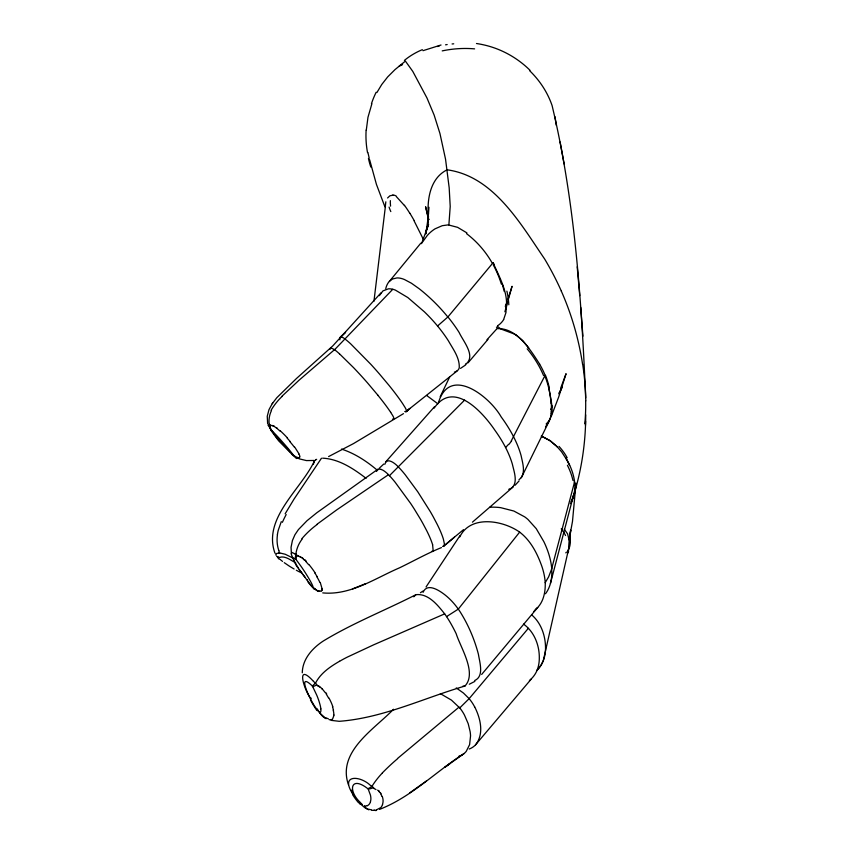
<?xml version="1.0" encoding="UTF-8"?>
<svg xmlns="http://www.w3.org/2000/svg" width="853" height="853" viewBox="0 0 853 853"><rect width="100%" height="100%" fill="white"/><g stroke="black" fill="none" stroke-linecap="round" stroke-linejoin="round"><path stroke-width="1.28" d="M267.938 424.954L276.031 436.768L290.82 452.58M385.481 204.901L385.823 201.82M571.233 502.204L571.926 500.743C581.181 473.074 585.723 443.986 585.712 414.835M585.457 425.306L585.563 421.19M551.401 408.811L551.39 403.778M366.289 130.157L367.974 117.298L371.887 103.778M575.796 485.378L572.491 521.386L569.111 539.97L569.207 547.253L567.671 551.827M428.43 213.271L427.694 224.392L428.963 207.311M551.273 411.093L551.006 413.566M296.066 553.981L296.012 554.61A12.198 7.005 -31.2 0 0 295.842 559.28M568.919 548.82L570.646 530.097L569.111 539.97L567.565 533.839L564.26 529.18M334.045 715.145L332.681 718.748A17.636 6.803 42 0 1 331.732 719.687M385.503 205.573L373.945 301.269M428.121 217.792L425.839 233.925L427.236 226.546L425.967 231.728L428.558 224.414L422.032 242.38M384.852 464.299C386.846 456.547 395.483 463.669 398.575 467.167A27.808 5.63 54 0 1 405.282 474.844L417.767 491.786L430.339 511.672A82.283 16.079 54 0 1 433.495 517.281L437.205 524.35A71.119 13.979 53.9 0 1 443.379 539.107L444.381 543.83L443.976 546.048A23.298 4.617 53.6 0 1 442.579 546.346M448.955 223.859L450.213 206.479L449.179 187.799L445.533 159.148L439.956 133.537L434.124 115.048L426.969 97.978L412.799 71.428L405.399 61.085L395.024 69.594L387.667 76.93L381.739 84.522L376.887 92.561M421.499 243.659A58.207 56.533 41.5 0 1 422.064 242.689L427.342 235.417A37.98 36.423 65.6 0 1 435.03 228.839L442.238 225.704L448.827 224.797M448.785 225.021L457.603 227.335L466.911 232.901M322.082 589.583L322.007 589.977A10.417 4.148 33.8 0 1 321.869 590.372M302.282 672.814C302.484 659.049 312.422 648.099 323.351 640.976C352.907 623.031 385.215 610.364 415.955 594.669C428.377 593.293 437.632 605.033 444.669 613.872A29.812 9.063 59.6 0 1 445.266 614.714L446.556 616.602L458.296 609.117L519.658 532.123C530.705 540.557 537.251 553.416 541.826 566.253A87.262 50.86 39 0 1 545.216 582.684C545.589 592.291 543.329 603.444 535.3 609.628M438.506 402.509C449.734 365.031 489.665 396.506 501.169 416.904A94.288 46.819 43.6 0 1 513.687 436.971A94.129 46.744 43.6 0 1 521.13 455.737C522.644 463.275 526.418 474.225 518.997 479.727M573.589 495.305L571.926 500.743M568.215 550.739L543.276 660.691L541.143 665.009L537.038 670.319A87.848 46.968 37.9 0 0 539.309 658.026C539.48 645.103 534.117 631.583 523.582 624.14M504.88 311.803L512.045 286.299L508.015 299.168M546.155 423.962C556.625 414.43 550.089 399.14 548.842 387.166M551.678 568.663L574.453 482.371M550.441 583.431L573.419 495.753L573.184 496.563A86.132 53.472 23.1 0 1 571.073 501.703M376.408 471.41L378.092 469.129L380.971 469.246M370.49 801.671L370.831 799.783A33.171 13.03 46.1 0 0 370.437 795.113L368.549 790.006M506.287 308.605C508.367 292.6 499.4 277.108 493.087 262.724L447.921 316.943A95.483 50.338 42.6 0 1 459.149 332.489C463.211 341.328 476.315 356.181 465.717 364.21M423.088 592.313C427.246 582.311 439.679 590.671 445.341 595.17C451.248 599.904 456.216 605.737 460.3 612.091C468.446 625.089 474.513 639.409 478.405 654.24C479.599 662.12 484.387 676.269 474.726 680.523M382.56 804.571L382.997 802.172A35.442 15.834 31.3 0 0 382.272 796.446M459.799 536.91C470.344 514.711 502.854 520.223 519.658 532.123M505.285 306.376L507.098 301.578M551.273 416.371L558.694 396.976L566.061 373.689L560.666 388.179M404.727 411.583C409.067 412.394 403.885 405.889 403.117 404.354A54.261 8.978 47.3 0 0 399.417 398.948A70.149 11.505 47.4 0 0 388.989 385.353L379.532 374.083A77.911 12.71 47.4 0 0 370.863 364.348L350.775 343.94A24.801 4.18 47.5 0 0 344.793 338.876C343.205 337.052 338.492 335.847 339.899 339.857M545.515 426.958L549.108 421.126M281.287 521.641L278.291 530.139A36.434 30.015 -83.9 0 0 277.396 534.703M321.869 590.404L321.88 590.383A10.449 4.169 33.7 0 1 321.261 591.14M548.842 421.745L521.354 477.723M379.318 295.671L382.954 290.905L388.36 288.847A19.779 10.716 43.2 0 1 392.785 289.274A19.022 10.311 43.2 0 1 395.387 290.116L407.841 297.558L424.389 311.825A94.491 49.122 42.6 0 1 437.546 325.995A91.516 47.651 42.6 0 1 448.475 340.944C453.135 349.25 459.82 357.887 459.245 367.846A18.212 9.788 41.4 0 1 455.641 371.62M440.18 396.752L449.712 376.887M558.907 393.851L562.159 387.091L559.141 393.009M434.177 408.118C453.572 379.564 482.809 412.372 494.825 430.147A90.034 44.111 43.6 0 1 505.605 447.537A90.834 44.495 43.6 0 1 512.376 464.192C514.039 471.826 519.04 484.6 509.838 489.068M550.686 409.589L552.499 406.039M380.96 292.878L332.745 345.945L296.375 378.583L276.83 397.701L272.214 403.704L269.004 409.611L267.256 416.285L267.629 423.632M285.158 513.794L294.029 499.101L321.474 458.221M503.665 319.449L505.957 312.593L506.309 304.649M413.769 596.78L415.955 594.669M570.401 503.633L570.838 502.929M426.052 586.96L460.098 535.449M546.442 592.462L547.679 590.383A87.998 51.926 39 0 0 550.206 584.252A87.55 51.66 39 0 0 551.688 568.94L548.607 576.905L545.195 582.674M316.666 459.34A55.488 19.033 36 0 0 315.45 460.034L314.405 461.004C300.981 489.643 262.479 518.219 274.943 553.139M315.461 460.044L315.823 459.49M310.961 698.831L310.908 697.978M511.278 440.862L545.131 375.299A82.208 65.095 35.6 0 0 539.64 364.199M545.515 593.773L545.995 593.123M272.214 403.704L272.683 403.096M314.405 461.004L313.318 464.469M387.582 197.971L389.874 195.817L392.881 195.177M385.748 288.666A52.459 28.81 42.4 0 1 388.104 282.94L420.785 243.19M537.55 607.688L481.668 674.435M539.682 364.188C530.299 349.538 516.47 327.328 496.904 328.704M528.338 628.32L469.15 698.65L459.746 707.926L451.461 700.121L440.383 693.66M447.921 316.943L437.536 326.006M496.361 329.365L486.978 339.729M531.419 678.881L475.516 744.829M488.001 339.366L468.041 362.845M519.061 480.943L515.063 485.261M508.473 444.424L505.584 447.537M385.737 461.857L434.422 406.817M282.13 396.101L299.104 380.161L335.144 349.144L392.785 289.274M389.341 281.373L392.572 278.974L396.965 277.929A20.813 11.441 43.2 0 1 404.397 279.496L411.423 283.228L419.26 288.794A96.72 50.956 42.6 0 1 447.494 316.58M533.669 611.612L537.689 607.592M464.64 400.078L389.437 475.697L388.51 474.758L387.241 475.526L336.7 509.902L317.081 524.222M383.743 464.043L379.297 468.233M339.878 337.607L345.582 332.254L340.39 337.084M393.51 709.269C373.998 729.56 336.903 751.621 348.461 784.824M406.433 411.615L409.994 408.384L405.676 411.85L456.984 371.066M443.976 546.048L454.457 537.187M513.197 486.871L472.434 522.175M397.541 758.477L459.053 707.105M529.414 680.523L530.47 679.617A89.32 47.757 38 0 0 537.059 670.33M445.266 544.715L463.51 529.67M464.107 753.508C435.755 771.634 411.253 797.097 379.553 809.38M377.687 469.353L316.74 512.813L307.027 520.703L298.369 529.649L294.914 534.788L292.408 540.567L291.054 547.306L291.449 554.802L294.637 561.924M450.021 763.542L444.925 767.22L462.422 754.702M409.589 792.97L426.265 781.103M465.642 364.945L460.513 368.389M420.412 592.728L422.971 591.065M403.48 413.652L353.494 443.592L328.608 456.579M339.558 661.256C330.132 666.737 320.44 673.262 315.45 683.306A10.769 2.634 -25.1 0 0 312.454 686.398M474.876 681.387L469.289 684.234M400.228 65.382L402.584 64.178M312.72 686.772L317.071 684.852L313.414 681.27M399.108 66.203L402.413 64.689M322.743 592.888C350.391 595.597 375.075 578.302 399.556 567.81C413.513 561.071 427.065 553.405 441.449 547.594M444.669 613.872L373.646 644.825L347.363 657.087A158.861 112.596 -32.3 0 0 343.994 658.825A123.557 88.755 -32.2 0 0 339.579 661.288M422.981 50.679L441.022 45.006M367.291 805.616L366.172 805.946A12.326 4.819 45.8 0 1 365.873 806L364.892 806.01M352.47 588.954L365.702 583.623M331.071 720.348L339.206 721.307C382.965 718.055 423.227 698.234 464.928 686.057C477.253 673.006 460.503 647.576 456.206 633.768A53.238 15.962 59.7 0 0 451.695 625.068A38.108 11.526 59.6 0 0 446.567 616.591M331.444 719.495L331.124 719.58A10.247 3.711 34.5 0 1 329.109 719.665M464.928 686.057L462.88 686.185M437.525 46.52L439.124 46.126M509.476 489.164L508.719 489.313M376.024 810.073L380.747 807.642A40.016 17.54 32.7 0 0 382.475 804.518M445.565 44.814L447.185 44.559M307.123 579.613L307.528 580.403M375.043 810.233L374.435 810.297M374.488 810.297L374.542 810.286A10.14 3.359 17 0 1 373.902 810.446M452.079 43.961L453.721 43.812M373.689 810.339L373.753 810.339A9.82 3.252 16.8 0 1 371.908 810.297L371.705 810.265M313.883 460.481L306.419 460.577L298.934 458.765M322.615 458.168C339.025 458.967 353.43 468.67 366.097 478.32M279.038 552.776L285.19 554.247L292.984 558.065M497.374 328.042L496.435 327.094M318.905 591.47L317.551 591.033M268.823 424.751L270.241 425.157M341.488 449.083C354.933 453.444 366.939 461.42 377.634 470.525M392.455 419.218C396.282 419.708 391.346 413.812 390.695 412.351M272.203 425.444L273.28 425.924M297.601 458.264L296.417 457.549M541.282 436.075L550.409 440.852L557.393 447.047M325.867 718.525L320.419 713.63M296.322 570.241L296.993 570.604A31.166 8.498 35.2 0 0 301.429 572.811M273.685 426.148L273.802 426.212A9.841 4.745 48.8 0 0 273.301 426.031M294.082 568.994L293.89 568.876A35.186 9.607 35.2 0 1 289.05 565.944L284.23 562.66M299.989 556.497L301.312 557.361M294.957 553.96L297.26 555.388A12.923 5.129 -30.9 0 0 296.066 559.525M456.259 687.934L463.435 693.031L469.15 698.65A26.315 12.39 45 0 1 474.673 706.956M274.421 426.585L276.361 427.95M294.626 553.746L292.057 552.456L291.278 553.757M294.68 562.276C290.244 559.867 284.795 555.538 279.539 557.404A11.91 3.188 35.2 0 0 279.304 557.787M550.078 440.638L543.841 437.333A31.945 23.745 15.9 0 0 541.495 436.469M295.021 562.5L295.692 562.948M516.598 335.41L522.804 340.635L528.711 347.928M318.489 685.748L319.086 686.153M426.692 395.504L437.866 403.789M316.911 590.639L314.565 588.559M334.248 349.485L330.996 347.917L330.058 349.293M292.867 454.98L292.739 454.884A11.398 1.152 47.5 0 1 291.95 454.254L278.6 440.777L270.486 429.763M549.972 440.692L555.634 445.319M370.884 785.688L373.55 787.596A12.582 4.052 -33.3 0 1 367.984 789.057M277.705 557.116L277.534 556.998A5.63 1.152 33.2 0 1 278.504 557.009M334.504 349.666L334.6 349.73A24.087 3.828 47.5 0 1 339.483 353.824M370.277 785.25C359.625 775.217 339.195 774.332 353.473 794.985M295.138 558.64L293.784 558.161L293.539 559.472L296.417 565.816L310.684 584.966A14.682 1.962 53.9 0 0 311.633 585.979L312.582 586.885M277.47 556.945L276.596 556.188M282.535 561.402L282.322 561.242A11.014 2.964 35.2 0 1 282.002 560.986L281.853 560.879M396.464 196.723L404.503 205.594M319.896 686.772L322.007 688.691M281.341 560.474L280.669 559.92M277.353 428.728L280.253 431.245M302.687 558.448L303.561 559.216M362.354 804.582L361.331 803.59A13.36 5.235 45.7 0 1 360.062 802.204C347.96 790.774 350.519 775.772 366.939 788.001A4.414 1.749 45.7 0 1 367.291 788.321M339.473 353.792L353.526 367.611A68.997 10.662 47.4 0 1 357.802 372.143L359.22 373.667A71.94 11.089 47.4 0 1 367.547 382.933L377.868 395.174M531.792 614.97C541.186 623.074 545.462 635.698 545.536 647.853A92.902 50.199 38 0 1 543.297 660.627A92.689 50.082 38 0 1 537.582 669.754M303.924 559.557L304.628 560.229M529.99 70.266C517.227 57.641 500.903 48.621 483.352 44.793A86.292 72.825 -15.4 0 0 476.486 43.514M556.071 445.501L561.573 451.813L566.659 459.639M271.84 430.552L276.383 435.254A31.753 3.156 47.5 0 1 281.49 440.83L283.985 443.656A33.821 3.359 47.5 0 1 289.274 449.862L292.057 453.338A10.684 1.077 47.5 0 1 292.238 453.583L292.984 454.574M360.574 804.059L364.86 807.748L368.922 809.721A12.454 9.394 -71.2 0 1 364.327 805.893M313.126 680.971C295.543 661.949 303.935 689.832 310.673 698.308M322.391 689.085L325.313 692.711M287.226 438.175L290.351 441.683M305.758 561.402L308.626 564.643M378.817 791.168L379.414 791.872M318.745 711.669L317.273 709.717A18.457 4.233 60.6 0 1 316.612 708.758C312.187 704.631 295.277 669.893 311.857 685.545A6.056 1.397 60.7 0 1 312.07 685.812L312.294 686.111M296.29 559.824L301.162 566.499A30.441 4.02 54 0 1 305.534 573.067L307.496 576.212A32.478 4.286 54 0 1 312.113 584.476L312.71 585.862A12.017 1.599 53.9 0 1 312.784 586.064L312.848 586.224M320.248 713.407L319.555 712.511M304.905 577.065L303.796 575.604M302.922 574.432L303.359 575.018M319.438 712.34L318.787 711.445M294.733 447.132L298.987 453.817M302.484 573.845L301.205 572.064M300.395 570.934L300.778 571.467M380.139 792.853L379.638 792.17A16.602 8.935 21.9 0 0 379.329 791.872M318.35 710.816L317.913 710.186M299.286 569.324L299.659 569.857M317.711 709.877L317.092 708.971M314.821 572.917L317.263 576.82M298.219 567.735L297.526 566.68M326.209 694.022L328.512 697.861M297.196 566.157L295.916 564.121M295.628 563.62L295.095 562.724M565.816 457.997L569.591 465.333M493.087 262.724L494.09 264.515M312.955 687.177L316.751 695.174A31.326 7.133 60.8 0 1 319.267 702.04L320.11 705.015A31.828 7.24 60.8 0 1 320.845 708.864M380.705 793.748L381.952 796.35M414.089 220.842L423.291 239.213M474.737 706.966C480.346 718.13 484.109 733.036 476.219 744.008A70.884 32.819 45.6 0 1 469.225 749.009M352.907 794.09L352.3 792.863A28.288 14.32 -24 0 1 351.479 790.102M561.295 291.076C571.627 314.362 578.707 339.046 582.578 364.21M320.27 582.535L322.114 588.826M384.927 206.863L376.429 184.365L369.626 159.692M275.967 555.207L275.892 554.066A18.723 5.001 30.7 0 1 276.308 553.629M278.739 550.516L279.539 552.808M428.696 219.765L427.843 217.28L428.515 219.786M332.489 706.636L333.534 710.314M502.225 283.868L504.294 291.523M432.61 544.768L433.185 550.91A24.108 4.596 53.6 0 1 431.714 551.337M369.232 158.263L367.92 152.538M428.771 219.498L425.594 206.757L428.526 219.701M585.659 397.797C581.522 299.883 574.869 201.116 552.083 105.537A121.563 100.771 -12.1 0 0 529.542 70.596M564.142 163.989L560.122 142.003M555.015 116.722L556.284 125.284M269.303 424.314L269.399 424.89A10.439 8.626 -33.3 0 0 271.051 429.763M574.272 480.655L574.538 483.374M579.741 295.628L577.204 266.818M320.835 708.854L320.909 710.336A24.993 5.694 60.8 0 1 320.771 711.509L320.472 712.266A11.388 2.591 60.6 0 1 320.397 712.372M428.505 217.216C426.745 200.06 429.955 178.213 447.132 169.822C493.652 176.187 520.458 223.614 544.662 259.035A242.188 155.342 42.7 0 1 561.327 291.076M582.919 336.189L580.722 307.336M370.81 167.049A109.845 94.203 -14.9 0 1 368.443 158.434M367.526 152.602A126.308 107.521 -4.8 0 1 366.129 130.146M371.46 103.661A120.113 103.192 4.4 0 1 376.141 92.273M404.397 60.403A60.734 45.145 -10.8 0 1 422.352 49.655M442.217 50.892A86.142 64.828 -12.3 0 1 474.609 48.866M278.792 550.484A28.341 23.212 -84.1 0 1 277.46 534.714M282.396 522.313A93.222 76.749 -84.5 0 1 286.171 514.572M280.072 559.344A10.673 4.787 -46.2 0 1 277.886 557.276M276.361 553.64A25.057 6.685 33.6 0 1 279.635 553.309M466.474 233.594A87.699 77.964 57.9 0 1 492.277 263.172M497.555 326.23A2.73 2.506 34.2 0 0 497.704 326.56L500.828 328.991L513.538 333.715A24.353 21.933 30.4 0 1 516.609 335.4M545.462 375.256A80.011 63.133 36 0 1 549.14 387.177M527.175 348.824A93.851 72.217 38.2 0 1 543.553 375.544M559.014 446.396A60.702 41.573 19.8 0 1 567.192 457.816M567.416 465.28A90.642 53.728 29.2 0 1 572.917 480.367M575.86 483.161A101.891 63.122 26.3 0 1 573.984 495.476M566.957 459.895A88.456 54.357 26.5 0 1 574.677 482.809M568.663 550.878A89.97 37.671 17.6 0 1 567.49 553.437M569.516 536.804A88.936 37.521 18.9 0 1 567.927 550.633M459.778 707.915A26.198 12.155 45.1 0 1 464.459 715.07L468.201 723.685L470.12 731.575A69.392 31.721 45.7 0 1 470.557 735.894L469.608 744.616L466.25 751.333A68.816 31.401 45.7 0 1 458.53 756.43M382.411 772.839A77.932 25.825 -45.7 0 1 397.573 758.701M382.453 772.871A33.15 11.377 -45.7 0 0 372.196 785.976L371.961 786.466A12.337 1.717 -37.7 0 1 367.75 788.758M370.447 801.692A35.336 13.861 46.1 0 1 367.355 805.69M371.279 809.753A6.803 2.26 16.9 0 1 368.954 809.273M360.265 804.336A20.984 9.682 45.2 0 1 358.537 802.449M358.228 802.374A27.818 11.601 45.4 0 1 352.779 794.868M373.422 787.959A9.106 2.538 22.9 0 1 374.051 788.236M374.147 788.598A7.954 3.38 22.5 0 1 376.002 789.59M377.623 790.155A10.332 5.662 20.7 0 1 378.06 790.55M378.519 790.496A12.944 7.506 18.7 0 1 379.084 791.115M380.491 792.863A13.744 7.123 24 0 1 381.024 793.78M376.536 810.371A15.962 5.982 20.6 0 1 375.597 810.606M326.198 718.652A14.81 14.192 -82.4 0 1 319.683 712.596M328.341 718.77A9.138 3.337 34.4 0 1 325.963 717.821M318.766 711.605A29.674 9.383 62.5 0 1 318.318 710.965M316.847 710.496A39.27 10.257 61.2 0 1 310.481 700.025M317.359 685.684A13.904 3.636 37.8 0 1 318.009 686.089M318.126 685.663A12.305 5.161 42.1 0 1 318.478 685.897M318.99 686.526A11.921 5.939 44.1 0 1 319.747 687.113M321.933 688.755A13.979 7.848 45.7 0 1 322.317 689.149M325.761 692.583A16.335 8.295 47 0 1 326.688 693.969M328.938 697.967A34.195 13.147 50.1 0 1 332.862 706.849M333.203 710.08A33.342 12.23 50.9 0 1 333.854 714.974M389.426 475.665A28.735 5.576 54 0 1 395.163 482.276L410.634 503.43A65.095 12.326 53.9 0 1 414.419 509.262L420.166 518.688A76.866 14.48 54 0 1 423.216 524.073L426.788 530.843A66.385 12.571 53.9 0 1 432.631 544.79M381.152 469.523A27.509 5.353 54 0 1 388.392 474.556M301.898 538.68A81.28 72.921 -28.7 0 1 317.231 524.414M295.906 553.97A31.956 29.002 -26.6 0 1 302.25 538.936M319.47 591.428A13.328 12.912 -35.8 0 1 313.104 587.131M295.362 558.832A4.798 0.64 54 0 1 295.501 558.95M320.899 590.99A7.858 3.145 33.8 0 1 319.118 590.969M314.96 589.508A23.02 4.436 56.8 0 1 313.861 588.399M314.128 589.103A29.567 4.596 54.9 0 1 308.018 582.045M297.633 555.836A10.748 3.263 34.7 0 1 298.166 556.017M298.177 555.857A9.276 3.7 41.7 0 1 298.593 556.017M298.923 556.337A9.116 4.094 45.2 0 1 300.032 556.945M301.29 557.51A11.142 5.459 48 0 1 301.823 557.915M301.994 557.521A13.701 7.208 49.1 0 1 302.794 558.161M303.529 559.291A16.953 8.018 47.9 0 1 303.881 559.632M304.894 559.76A14.458 6.643 47.9 0 1 306.131 561.018M308.925 564.537A32.83 10.609 47.7 0 1 315.205 573.024M316.772 576.617A36.466 11.068 48.1 0 1 319.822 582.268M321.794 588.655A15.876 6.142 38.1 0 1 321.848 589.434M271.094 410.282A62.418 61.533 -14.2 0 1 282.279 396.261M269.207 424.325A24.758 24.438 -5.8 0 1 271.499 410.506M298.902 457.773A12.528 11.068 -36.7 0 1 293.251 454.958M271.233 429.912A10.535 7.368 -34.1 0 1 270.22 425.167M299.787 457.005A5.481 2.538 34.6 0 1 298.763 457.634M296.993 458.381A18.009 2.591 50.9 0 1 296.13 457.784M296.791 458.562A25.025 2.932 48.6 0 1 292.089 454.521M270.444 425.37A7.762 2.847 33.7 0 1 270.849 425.38M270.923 425.38A7.059 2.985 41.5 0 1 271.457 425.476A7.389 3.359 45.5 0 1 272.31 425.764M273.781 425.946A12.774 6.557 50.5 0 1 274.41 426.319M276.372 427.545A13.637 5.939 47.5 0 1 277.417 428.355M280.36 430.904A34.419 10.982 45.3 0 1 287.525 438.047M289.956 441.726A36.86 10.993 45.2 0 1 294.274 447.036M298.582 453.711A13.126 5.64 38.1 0 1 299.008 454.596M299.52 455.257A7.986 3.679 34.6 0 1 299.734 456.835M561.221 528.817A70.149 29.194 21.4 0 1 565.56 535.524M551.752 568.695A94.15 55.466 39.2 0 0 543.873 541.708L536.228 528.636L527.975 519.477A26.347 15.983 38.1 0 0 524.67 516.854L513.847 511.032L500.7 507.663A68.005 40.443 37.7 0 0 490.795 507.215A73.102 43.386 37.5 0 0 489.75 507.268M511.629 440.862A52.993 26.603 -27.6 0 1 508.836 444.456M409.824 213.197A96.698 21.442 71.1 0 1 414.057 220.351M404.45 205.296A100.441 21.826 70.9 0 1 409.845 213.346M392.849 195.017A61.938 15.706 74.9 0 1 396.357 196.169M390.589 206.127A126.745 33.981 48 0 1 390.365 200.647M390.813 211.587A86.121 24.673 37.6 0 1 389.085 207.066M585.659 400.803A317.828 196.872 43.8 0 1 584.806 423.717M582.674 364.242A364.018 222.292 44.9 0 1 585.798 400.857M503.665 319.576A22.007 20.301 40.4 0 1 497.555 325.771M506.885 291.15A74.499 66.737 52.7 0 1 508.814 304.777M493.301 264.92A93.137 79.222 58.8 0 1 501.351 284.06M551.337 413.652A51.105 40.667 25.2 0 1 549.225 421.179M551.539 408.843A74.797 58.473 33.7 0 1 551.39 411.125M544.939 376.045A95.056 71.929 40 0 1 550.995 403.693M566.456 552.094A89.277 36.167 13.8 0 1 565.784 552.861M574.847 483.438A83.797 51.98 24.6 0 1 573.483 495.774M455.726 371.716A30.921 16.655 41.7 0 1 454.382 372.1M465.749 364.252A31.614 17.263 41.6 0 1 465.407 364.359M377.751 395.12A58.036 9.02 47.3 0 1 390.717 412.372"/></g></svg>
